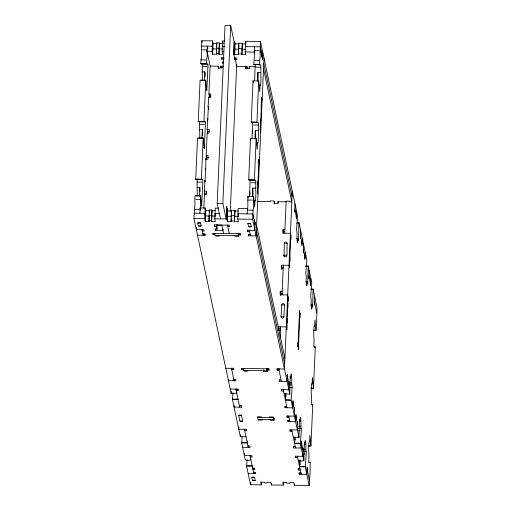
<?xml version="1.0" encoding="UTF-8"?>
<svg xmlns="http://www.w3.org/2000/svg" width="511" height="511" viewBox="0 0 511 511"><rect width="100%" height="100%" fill="white"/><g stroke="black" fill="none" stroke-linecap="round" stroke-linejoin="round"><path stroke-width="0.77" d="M202.605 135.479L202.612 134.106A6.649 0.562 -89.3 0 0 202.324 129.653L199.488 129.622L199.66 121.842L198.255 121.382L200.076 80.131L205.754 80.208L206.763 90.952L207.964 65.906L207.881 64.169L206.489 63.747L206.763 58.797A3.801 0.319 -89.3 0 0 207.153 56.255A3.801 0.319 -89.3 0 0 207.108 52.013L207.089 49.893L202.362 49.835M287.144 323.061L287.156 318.845L287.144 323.061L286.997 322.396M231.176 391.375L231.138 393.381L236.823 393.189M240.394 434.752L240.355 436.758L246.034 436.701M297.517 222.509L298.935 222.528L298.52 240.477L298.041 238.356L296.623 238.337M310.765 304.888L312.183 304.907L312.668 307.022L313.077 289.073L310.95 289.047M245.299 459.395C244.807 461.031 251.182 460.156 250.971 459.6M197.157 195.917A6.643 0.562 -89.3 0 0 197.163 189.709L197.112 179.591L195.707 179.125L197.527 137.881L203.199 137.957L204.215 148.701L204.336 148.075L205.409 122.908L205.333 121.912L203.934 121.452L205.754 80.208M202.254 80.419A6.643 0.562 -89.3 0 0 202.267 74.21L202.254 64.463L200.817 63.677L201.091 58.72A3.801 0.319 -89.3 0 0 201.475 56.184A3.801 0.319 -89.3 0 0 201.436 51.943L201.819 40.739L212.538 40.88L213.1 43.537L212.602 54.204L216.383 54.255L216.741 42.924L219.289 42.956L219.436 43.62L218.938 54.287L222.719 54.332L222.151 51.675L222.649 41.008L224.246 41.027M253.603 200.542L255.347 200.804A6.643 0.562 -89.3 0 0 255.8 190.456L255.749 180.338L249.655 179.929M256.158 142.793L257.895 143.054A6.643 0.562 -89.3 0 0 258.355 132.707L258.298 122.589L252.21 122.18M258.707 85.043L260.444 85.305A6.643 0.562 -89.3 0 0 260.904 74.957L260.846 64.84L254.759 64.431M298.258 460.2C297.996 460.75 304.332 461.784 303.936 460.136L304.332 442.724L304.812 444.838A6.643 0.562 -89.3 0 1 305.578 440.948A6.643 0.562 -89.3 0 1 305.802 449.501L306.3 453.602L305.233 466.85L309.181 485.45L294.368 485.265L293.799 482.601L290.018 482.55L290.159 483.214L286.69 483.176L286.55 482.505L282.768 482.461L283.33 485.124L271.379 484.971L270.817 482.307L267.036 482.263L267.176 482.927L264.621 482.895L264.481 482.231L260.699 482.18L261.268 484.843L250.55 484.703L246.596 466.109L247.139 459.408M252.958 196.626L253.022 192.526A6.649 0.562 -89.3 0 0 252.734 188.074L255.577 188.112M255.506 138.877L255.577 134.776A6.649 0.562 -89.3 0 0 255.289 130.324L258.125 130.362M258.055 81.128L258.125 77.027A6.649 0.562 -89.3 0 0 257.838 72.581L260.674 72.613M231.138 393.381L193.969 218.523L194.538 208.207A3.801 0.319 -89.3 0 0 194.876 205.741A3.801 0.319 -89.3 0 0 194.832 201.5L194.978 195.63L200.651 195.7L200.51 201.57A3.801 0.319 -89.3 0 1 200.548 205.812A3.801 0.319 -89.3 0 1 200.21 208.284L200.044 209.51M255.027 200.555L254.625 207.121L253.616 196.377L247.937 196.301L247.797 202.171A3.801 0.319 -89.3 0 1 247.835 206.412A3.801 0.319 -89.3 0 1 247.496 208.884L247.33 210.11M284.11 393.789L289.775 394.128L290.184 376.179L290.663 378.293A6.643 0.562 -89.3 0 1 291.436 374.403A6.643 0.562 -89.3 0 1 291.66 382.95L292.158 387.057L291.085 400.305L298.992 437.505L293.327 437.167M298.992 437.505L299.401 419.557L299.887 421.671A6.643 0.562 -89.3 0 1 300.653 417.774A6.643 0.562 -89.3 0 1 300.877 426.327L301.375 430.434L300.308 443.682L303.917 460.673M305.789 265.873L308.152 265.899L307.743 283.848L307.258 281.733L305.84 281.714M196.422 227.478L196.326 229.611L203.889 229.707L204.176 231.036L202.279 231.017L202.35 229.49M199.392 196.077L199.775 187.403L196.939 187.371M201.941 138.328L202.324 129.653M204.496 80.463L204.873 71.904L202.037 71.872M199.878 213.259L200.14 207.926L205.128 207.99L205.697 210.653L205.25 221.32L209.037 221.365L209.101 215.367L211.682 215.399L211.822 216.064L215.604 216.115M200.651 195.7L201.666 206.45L202.861 180.658L202.784 179.661L201.379 179.201L203.199 137.957M210.302 66.788L207.051 51.483L207.281 46.15M208.603 96.86L208.156 106.94L208.724 109.597A1.424 1.329 -12 0 0 208.648 109.105M203.857 208.239L204.457 194.717L206.348 194.736L206.501 191.184L204.234 191.152M208.494 157.624L206.604 157.599L206.182 155.6L207.179 133.084L209.069 133.109L209.223 129.551L206.955 129.526M210.589 95.985L209.325 95.966L208.903 93.973L210.13 66.117L218.331 66.226L218.753 68.219M203.25 233.642L203.18 235.226L201.998 229.682M204.968 194.742L204.47 190.494L204.917 180.421L205.198 181.75M206.553 158.812L206.706 155.267M207.69 133.084L207.191 128.861L207.638 118.788L207.92 120.117M209.235 98.023L209.369 95.014M205.25 221.32L204.687 218.657L205.128 207.99M212.602 54.204L212.033 51.541L212.538 40.88M197.501 235.156L205.071 235.252L205.135 233.731M209.037 221.365L209.338 210.034L211.886 210.066L212.027 210.73L211.586 221.397L215.367 221.448L214.805 218.785L215.246 208.118L218.433 208.156M209.408 212.225L209.338 210.034M216.555 50.442L216.741 42.924M211.586 221.397L211.886 210.066M218.938 54.287L219.289 42.956M218.331 66.226L218.248 68.001L222.036 68.052L222.1 66.494M218.957 235.43L219.098 236.095L215.316 236.044L215.029 234.715L213.138 234.69L213.208 233.169M222.477 66.079L222.406 67.605L220.516 67.58L220.586 66.053M223.045 229.088L222.975 230.614L215.412 230.518L215.125 229.184L217.015 229.209L216.402 226.328L214.511 226.303L214.582 224.776M223.824 57.692L223.754 59.212L221.863 59.187L221.934 57.666M222.828 61.882L222.758 63.402L222.477 62.074L223.735 62.087M215.412 230.518L215.476 228.992M220.477 218.855L217.175 203.327L225.025 25.55L230.697 25.62L234 41.148L233.45 53.591L233.731 54.926L233.814 53.15L234.773 59.806L234.836 58.248M216.402 226.328L216.472 224.802M217.015 229.209L217.22 224.642M226.929 208.999L226.699 206.482L226.149 218.932L222.853 203.404L230.697 25.62M227.318 221.602L226.756 218.938L227.197 208.271L227.765 210.934L227.318 221.602L231.1 221.646L231.234 218.599M234.67 54.485L235.169 43.818L234.6 41.155L234.102 51.822L234.67 54.485L238.452 54.536L238.809 43.199L242.278 43.243L241.92 54.575L245.702 54.626L245.772 53.099M245.804 66.373L245.74 67.899L247.631 67.925L247.343 66.59L236.612 66.456L235.169 57.832M227.823 224.949L227.753 226.469L229.643 226.494L229.362 225.166L214.23 224.974L214.511 226.303M230.25 211.247L236.727 64.558M238.586 216.402L234.779 216.357L234.875 210.36L231.406 210.315L231.17 215.648L234.664 215.693L234.568 221.691L238.356 221.736L237.787 219.078L238.228 208.411L247.426 208.526L247.164 213.86M231.1 221.646L231.196 215.648M231.413 214.026L231.406 210.315M238.554 52.25L238.886 45.39M234.568 221.691L234.875 210.36M241.92 54.575L242.278 43.243M228.513 379.149L228.443 380.727L236.012 380.823L235.731 379.494L233.84 379.469M245.702 54.626L245.139 51.962L245.638 41.295L260.45 41.487L297.619 216.345L296.552 229.592L297.051 233.699A6.643 0.562 -89.3 0 0 297.268 242.252A6.643 0.562 -89.3 0 0 298.041 238.356M231.815 368.131L231.751 369.651L233.642 369.677L233.706 368.195M245.465 66.015L245.363 68.346L249.144 68.391L249.221 66.615L255.928 66.698M238.426 233.489L238.356 235.009L240.253 235.034L240.317 233.514M238.522 234.9L238.592 233.342M245.855 68.787L245.957 66.456M234.715 235.628L234.856 236.293L238.643 236.344L238.778 233.297M234.191 379.219L234.121 380.797L231.47 368.322M234.115 405.491L234.044 407.069L241.614 407.165L241.677 405.683M236.235 388.922L236.171 390.449L238.062 390.474L238.132 388.948M254.804 180.326L250.071 180.262L248.672 179.802L250.492 138.558L256.164 138.628L257.174 149.372L257.576 142.805M257.352 122.576L252.619 122.512L251.22 122.052L253.041 80.808L258.713 80.879L259.729 91.629L260.125 85.062M259.901 64.827L253.814 64.418L254.101 59.321A3.801 0.319 -89.3 0 0 254.44 56.855A3.801 0.319 -89.3 0 0 254.395 52.614L254.376 50.493L259.109 50.557M254.663 53.61L254.574 46.75M238.854 427.119L238.758 429.253L246.328 429.349L246.609 430.677L244.718 430.652L244.782 429.131M239.787 405.562L239.716 407.139L235.89 389.12M249.636 230.091L249.572 231.617L247.682 231.592L247.746 230.065M247.669 370.52L247.809 371.184L244.028 371.133L243.747 369.804L241.85 369.779L241.92 368.259M249.534 196.256L250.071 180.262M252.089 138.507L252.619 122.512M254.638 80.757L255.174 64.769M249.879 194.576L250.007 191.734M252.575 133.658L252.696 130.816M263.989 58.12L256.139 235.903L248.576 235.807L248.64 234.281M243.747 369.804L243.811 368.284M250.537 234.242L250.467 235.827L249.285 230.282M252.351 196.748L252.734 188.074M254.906 138.998L255.289 130.331M257.461 81.134L257.838 72.581M289.775 394.128L252.606 219.264L253.175 208.948A3.801 0.319 -89.3 0 0 253.507 206.489A3.801 0.319 -89.3 0 0 253.469 202.247L253.616 196.377M254.389 179.987L256.164 138.628M256.937 122.238L258.713 80.879M259.486 64.488L259.773 59.391A3.801 0.319 -89.3 0 0 260.112 56.932A3.801 0.319 -89.3 0 0 260.073 52.69L260.45 41.487M253.501 217.034L253.577 215.259L253.782 218.369M260.878 49.925L261.083 53.035L261.159 51.253M254.369 221.142L254.452 219.36L254.657 222.47M261.747 54.025L261.951 57.136L262.034 55.36M244.462 453.219L244.36 455.595L251.923 455.691L252.21 457.019L250.313 456.994L250.384 455.473M254.912 223.69L254.995 221.915L254.963 230.359L247.394 230.257L247.682 231.592M262.29 56.58L262.494 59.685L262.814 52.576M246.609 430.677L246.647 429.789M257.576 191.829L258.988 159.828M260.297 130.203L261.709 98.201M248.333 445.764L248.263 447.349L244.437 429.323M250.55 484.703L250.639 482.576M253.034 467.948L252.971 469.475L254.861 469.494L254.574 468.165L252.683 468.14M253.935 472.107L253.865 473.684L250.032 455.665M267.489 368.386L267.355 371.433L263.574 371.382L263.638 369.862M261.268 484.843L261.383 482.173M274.145 201.877L274.075 203.435L277.856 203.48L277.939 201.704L286.134 201.807M267.138 368.578L267.074 370.098L268.965 370.124L269.029 368.603M267.234 369.99L267.304 368.431M274.567 203.876L274.682 201.366M273.883 418.049L273.813 419.627L258.049 419.429M270.044 419.582L270.185 420.246L273.966 420.298L274.068 418.011M271.379 484.971L271.45 483.444M278.597 329.665L278.719 326.823L286.288 326.919L286.856 329.582L286.869 325.36M282.181 291.289L280.29 291.27L280.137 294.821L287.699 294.917L288.268 297.581L288.108 301.139L287.968 300.468M289.59 263.727L289.577 267.949L289.009 265.292L281.44 265.196L281.286 268.748L283.177 268.773M284.902 229.663L283.011 229.637L282.858 233.195L290.42 233.291L290.989 235.948L290.829 239.506L290.689 238.841M279.108 368.731L279.038 370.251L277.147 370.226L277.218 368.706M279.051 330.956L278.719 326.823M280.622 295.396L280.29 291.27M281.772 269.323L281.44 265.196M283.375 233.054L283.011 229.637M280.149 337.369L280.616 326.848M281.58 304.92L284.416 304.958L283.892 316.807A1.424 1.329 -12 0 1 282.417 318.123A1.424 1.329 -12 0 1 281.056 316.775L281.58 304.92A1.424 1.329 -12 0 1 283.056 303.604A1.424 1.329 -12 0 1 284.416 304.958L284.525 305.457M282.027 294.847L283.337 265.215M286.901 256.509L287.137 243.325A1.424 1.329 -12 0 0 285.777 241.978A1.424 1.329 -12 0 0 284.301 243.293L284.065 256.471M284.748 233.214L286.147 201.462M287.604 377.469L287.399 374.359L287.08 381.474L279.517 381.378L279.581 379.852M283.458 391.049L281.567 391.024L281.638 389.503M292.279 191.216L284.429 368.993L276.866 368.897L277.147 370.226M286.709 328.918L288.127 296.917M289.43 267.285L290.848 235.284M293.199 403.811L292.995 400.701L292.682 407.81L285.112 407.714L285.183 406.194M294.93 203.691L294.898 212.135L294.981 210.353M283.33 485.124L283.464 482.077M289.06 417.391L287.169 417.366L287.233 415.839M288.804 383.122L288.881 381.347L288.849 389.791L281.286 389.695L281.567 391.024M296.182 216.012L296.386 219.123L296.699 212.008M296.144 417.672L295.939 414.568L295.626 421.677L288.063 421.581L288.127 420.055M292.005 431.252L290.114 431.227L290.178 429.706M300.532 230.033L300.5 238.477L300.577 236.695M294.4 409.464L294.483 407.689L294.451 416.133L286.882 416.037L287.169 417.366M301.777 242.355L301.982 245.465L302.301 238.35M297.964 346.797L299.535 311.237M301.745 444.014L301.541 440.904L301.228 448.019L293.659 447.923L293.729 446.397M298.392 348.789L299.963 313.237M303.477 243.894L303.445 252.338L303.528 250.562M295.62 446.365L295.55 447.943L291.724 429.923M294.368 485.265L294.425 483.93M297.67 456.074L297.606 457.594L295.709 457.569L295.78 456.048M297.351 423.332L297.428 421.549L297.396 429.994L289.833 429.898L290.114 431.227M304.728 256.215L304.933 259.326L305.246 252.217M300.257 470.075L298.367 470.05L298.43 468.523M307.347 470.356L307.143 467.246L306.824 474.361L299.261 474.265L299.325 472.739M300.142 464.933L299.574 460.437M309.078 270.236L309.046 278.68L309.123 276.905L308.178 276.892M301.222 472.707L301.151 474.285L297.319 456.266M302.946 449.674L303.029 447.892L302.997 456.336L295.428 456.24L295.709 457.569M310.324 282.557L310.528 285.668L310.841 278.559M314.674 296.578L314.642 305.022L314.725 303.247M309.181 485.45L309.851 474.987A3.794 0.319 -89.3 0 0 310.1 469.283L310.196 462.564L308.746 461.727L308.963 454.317A6.643 0.562 -89.3 0 1 308.746 445.771A6.643 0.562 -89.3 0 1 309.513 441.874L309.909 435.308L310.924 446.058L308.561 446.026M310.924 446.058L312.745 404.814L311.314 404.195L311.512 396.574A6.643 0.562 -89.3 0 1 311.295 388.021A6.643 0.562 -89.3 0 1 312.061 384.125L312.457 377.559L313.473 388.309L311.11 388.277M313.473 388.309L315.293 347.065L313.869 346.452L314.061 338.825A6.643 0.562 -89.3 0 1 313.843 330.272A6.643 0.562 -89.3 0 1 314.61 326.376L315.012 319.809L316.022 330.56L313.658 330.528M316.022 330.56L316.354 325.577A3.794 0.319 -89.3 0 0 316.692 323.112A3.794 0.319 -89.3 0 0 316.654 318.87L317.031 307.673L313.077 289.073M240.355 436.758L232.448 399.557L232.99 392.863M245.28 459.932L241.671 442.935L242.15 437.02M238.152 399.148L238.126 399.634L232.448 399.557M247.503 440.974L247.343 443.011L241.671 442.935M285.956 393.534L285.413 400.234L291.085 400.305M295.173 436.911L294.63 443.612L300.308 443.682M300.098 460.079L299.555 466.779L305.233 466.85M213.1 43.537L216.881 43.588M219.436 43.62L223.218 43.665M235.169 43.818L238.95 43.869L238.809 43.199M242.418 43.914L245.446 43.952M201.583 46.073L212.301 46.214L212.863 48.871L216.651 48.922L216.479 48.258L219.059 48.289L219.2 48.954L222.228 48.992M222.387 46.341L224.808 46.367M245.376 46.629L260.22 46.82L262.577 57.909M238.688 49.203L238.548 48.532L242.042 48.577L242.182 49.241L245.21 49.286M207.051 51.483L212.033 51.541M222.151 51.675L223.748 51.694M245.139 51.962L254.337 52.077M216.242 53.585L218.791 53.623M238.311 53.866L241.78 53.911M223.92 57.89L221.582 57.858L221.863 59.187M234.377 58.024L236.714 58.05L236.995 59.385L235.105 59.359M200.97 59.883L205.703 59.94M254.88 60.566L259.607 60.624M200.817 63.677L206.489 63.747M253.769 64.303L259.441 64.373M200.849 63.747L205.575 63.805M203.154 64.105L207.881 64.169M223.294 66.289L220.235 66.251L220.516 67.58M202.273 66.539L207 66.596M256.177 67.222L260.91 67.28M201.059 80.412L205.786 80.47M205.978 89.706L206.923 89.719M208.903 93.973L210.794 93.998L210.634 97.55L208.367 97.524M198.255 121.382L203.934 121.452M251.22 122.052L256.892 122.123M198.3 121.497L203.027 121.554M200.606 121.854L205.333 121.912M199.724 124.288L204.451 124.345M253.628 124.971L258.362 125.029M207.377 131.519L208.89 131.538M198.511 138.162L203.237 138.219M203.429 147.455L204.374 147.468M206.182 155.6L208.073 155.625L207.913 159.183L205.646 159.151M195.707 179.125L201.379 179.201M248.672 179.802L254.344 179.872M195.751 179.246L200.478 179.304M198.057 179.604L202.784 179.661M197.176 182.037L201.902 182.095M251.08 182.721L255.807 182.778M204.655 193.152L206.929 193.177M195.962 195.911L200.689 195.969M195.758 199.392L200.484 199.456M247.778 200.05L252.504 200.114M285.994 201.142L289.775 201.193L289.916 201.858L291.807 201.883L263.516 68.787M256.976 201.436L270.37 201.609L270.23 200.944L274.011 200.989L274.579 203.653M217.175 203.327L222.853 203.404M200.88 205.205L201.826 205.218M194.372 209.44L199.098 209.497M248.276 210.123L253.002 210.181M205.697 210.653L209.478 210.698M212.027 210.73L215.054 210.768M227.765 210.934L231.547 210.979M235.015 211.024L238.037 211.062M219.819 213.515L215.01 213.451L215.431 215.45M209.267 216.032L205.46 215.987L204.892 213.323M227.555 216.268L226.986 213.604L227.529 216.262L231.336 216.313M193.969 218.523L204.687 218.657M214.805 218.785L226.756 218.938M237.787 219.078L252.606 219.264M208.89 220.701L211.445 220.733M230.959 220.982L234.428 221.027M296.552 223.032L298.916 223.064M197.751 222.994L200.587 223.026M247.873 223.626L250.709 223.665M217.156 225.204L221.761 225.262M198.338 225.766L201.174 225.805L200.427 222.783L197.738 222.828L198.338 225.766A1.424 0.498 2.5 0 0 199.865 226.284A1.424 0.498 2.5 0 0 201.174 225.805M248.461 226.405L251.297 226.437L250.556 223.422L247.861 223.467L248.461 226.405A1.424 0.498 2.5 0 0 249.988 226.916A1.424 0.498 2.5 0 0 251.297 226.437M283.439 231.636L284.697 231.649M202.893 233.897L204.79 233.923L205.071 235.252M250.186 234.498L248.289 234.472L248.576 235.807M238.484 235.68L215.157 235.379L214.735 233.386M284.301 243.293L287.137 243.325M305.616 266.403L307.194 266.423M281.868 267.189L283.381 267.208M311.173 289.584L312.119 289.596M280.718 293.263L282.609 293.288M311.882 305.776L312.828 305.789M281.056 316.775L283.892 316.807M279.147 328.822L280.66 328.841M313.46 330.266L315.038 330.285M278.565 330.381L280.456 330.4M313.671 346.924L315.249 346.95M314.348 347.052L315.293 347.065M225.792 368.252L233.361 368.348L233.642 369.677M267.202 370.769L243.875 370.469L243.447 368.476M286.735 375.681L287.68 375.694M281.127 380.069L279.236 380.043L279.517 381.378M289.526 382.924L291.66 382.95M289.558 384.917L291.136 384.936M289.309 387.357L292.145 387.389M310.912 388.009L312.489 388.034M230.212 389.043L237.781 389.139L238.062 390.474M232.479 399.078L237.206 399.142M285.438 399.749L290.165 399.813M311.122 404.674L312.7 404.699M311.799 404.801L312.745 404.814M239.435 405.811L241.326 405.836L241.614 407.165M286.722 406.411L284.831 406.386L285.112 407.714M238.65 415.424L241.486 415.456L242.668 421.007A1.424 0.498 2.5 0 1 241.352 421.486A1.424 0.498 2.5 0 1 239.831 420.968L238.65 415.424A1.424 0.498 2.5 0 1 239.966 414.945A1.424 0.498 2.5 0 1 241.486 415.456M257.627 417.436L273.391 417.634M289.673 420.272L287.782 420.246L288.063 421.581M239.831 420.968L242.668 421.007M298.75 426.302L300.877 426.327M298.462 428.288L301.298 428.327M298.526 430.735L300.417 430.754M242.642 442.469L247.369 442.526M295.607 443.139L300.334 443.203M308.363 445.758L309.941 445.777M247.982 446.014L249.873 446.039L250.154 447.368L242.591 447.272M295.269 446.614L293.378 446.588L293.659 447.923M303.675 449.469L305.802 449.501M303.86 451.462L306.223 451.494M303.764 453.909L305.342 453.928M308.574 462.423L310.151 462.442M309.251 462.551L310.196 462.564M247.567 465.636C256.413 465.578 251.367 466.709 246.596 466.109M300.532 466.307L305.259 466.371M299.976 468.74L298.079 468.715L298.367 470.05M253.584 472.356L255.474 472.381L255.756 473.71L248.186 473.614M300.87 472.956L298.98 472.93L299.261 474.265M251.853 477.53L254.689 477.568L255.225 480.583L252.498 480.468L251.853 477.53A1.424 0.498 2.5 0 1 253.162 477.05A1.424 0.498 2.5 0 1 254.689 477.568M252.44 480.308L255.276 480.34M298.935 222.528L306.843 259.722L305.77 272.97L306.268 277.077A6.643 0.562 -89.3 0 0 306.491 285.63A6.643 0.562 -89.3 0 0 307.258 281.733M308.152 265.899L311.767 282.896L310.694 296.144L311.193 300.244A6.643 0.562 -89.3 0 0 311.416 308.797A6.643 0.562 -89.3 0 0 312.183 304.907M263.753 63.453L292.043 196.55M294.694 209.025L296.463 217.341M300.296 235.367L302.065 243.683M303.24 249.227L305.01 257.55M308.842 275.57L310.611 283.892M314.437 301.912L316.794 313.007M262.13 100.194L261.568 97.537L261.549 101.753M261.421 104.717L261.281 104.052L261.262 108.275M290.561 241.805L290.542 246.027L290.401 245.357M245.638 41.295L246.059 43.294M260.738 120.123L260.597 119.459L260.584 123.681M289.878 257.212L289.865 261.434L289.718 260.77M249.221 66.615L249.649 68.615M277.939 201.704L278.22 203.033M260.45 126.645L260.31 125.981L260.15 129.532L260.719 132.196M299.382 314.795L299.395 310.573L300.104 313.901L299.944 317.452L299.804 316.788M238.573 48.532L238.714 49.203L234.907 49.152L234.338 46.488M298.124 343.239L297.983 342.574L297.824 346.126L298.533 349.454L298.545 345.232M259.409 161.827L258.847 159.164L258.828 163.386M258.7 166.35L258.56 165.685L258.54 169.901M287.84 303.432L287.821 307.654L287.68 306.99M258.017 181.756L257.876 181.092L257.863 185.314M257.729 188.278L257.589 187.607L257.435 191.165L257.998 193.829M222.649 41.008L223.077 43.001M219.027 48.289L219.168 48.954M256.611 225.236L284.902 358.326M255.2 225.025L252.843 213.93L237.992 213.745L238.445 215.738M256.375 230.57L284.665 363.66M287.316 376.141L289.085 384.457M292.918 402.476L294.687 410.799M295.863 416.344L297.632 424.66M301.464 442.686L303.234 451.002M307.06 469.028L309.417 480.116M212.269 46.207L212.838 48.871M285.33 393.393L285.981 396.466M294.687 437.442L295.179 439.747M278.757 368.923L281.408 381.398M283.177 389.721L287.01 407.74M288.772 416.056L289.954 421.607M201.819 40.739L202.139 42.253M240.253 235.034L239.966 233.706L212.857 233.361L213.138 234.69M268.965 370.124L268.684 368.795L241.569 368.45L241.85 369.779M238.062 233.68L238.643 236.344M266.774 368.77L267.355 371.433M263.433 370.718L263.574 371.382M273.966 420.298L273.264 416.97L269.482 416.919L269.623 417.583M227.472 225.14L229.26 233.572M221.8 225.07L223.588 233.495M261.421 417.481L261.281 416.816L257.499 416.765L258.208 420.093L261.99 420.144L261.849 419.48M206.163 159.822L205.882 158.493L205.722 169.895M211.65 215.399L211.79 216.064M205.486 215.987L204.924 213.323L194.206 213.189L194.499 214.575M200.14 207.926L200.631 210.219M253.041 80.808L253.207 82.552M250.492 138.558L250.658 140.301M247.937 196.301L248.09 197.866M199.488 129.622L199.718 131.959A6.643 0.562 -89.3 0 1 199.705 138.168M204.873 71.904A6.649 0.562 -89.3 0 1 205.16 76.356M199.775 187.403A6.649 0.562 -89.3 0 1 200.063 191.855M205.205 168.285A1.424 1.329 -12 0 1 205.582 169.23L205.058 181.086A1.424 1.329 -12 0 1 204.598 182.025M207.926 106.652A1.424 1.329 -12 0 1 208.303 107.604L207.779 119.453A1.424 1.329 -12 0 1 207.319 120.392M286.614 255.181L283.777 255.142A1.424 1.329 -12 0 0 285.138 256.496A1.424 1.329 -12 0 0 286.614 255.181M207.773 48.443L207.447 46.91L207.753 48.475"/></g></svg>
